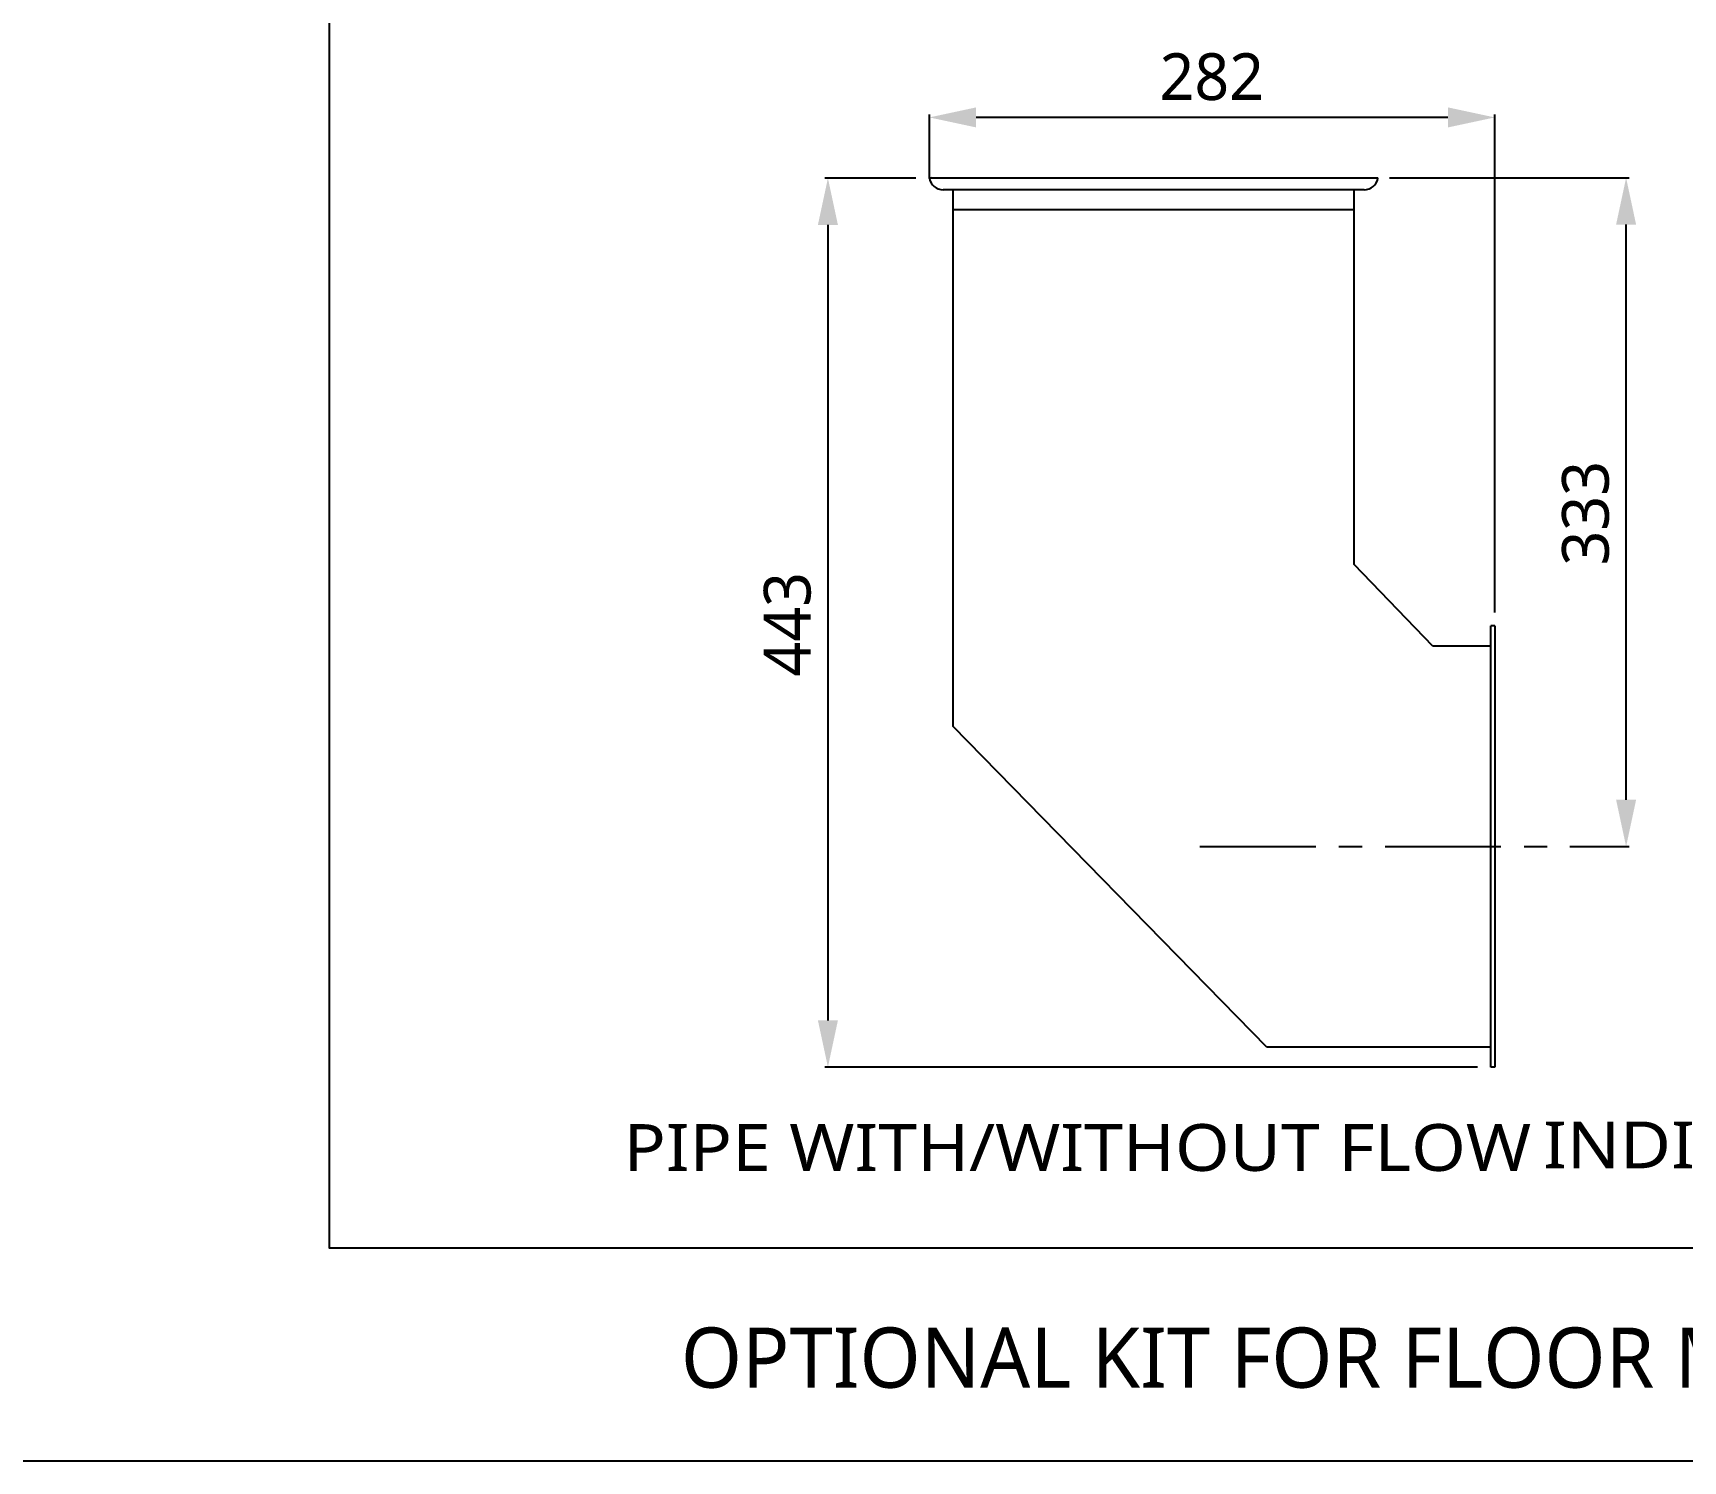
# Model space of a CAD drawing. Header units: millimetres. Extents: x 0 to 2800, y 0 to 1980.
# Drawn here: x 1325 to 2148, y 0 to 712 of the extents above; entities that cross this region are included whole.
import ezdxf
from ezdxf.enums import TextEntityAlignment as Align

# ---------------------------------------------------------------- set-up
doc = ezdxf.new("R2010")
doc.units = ezdxf.units.MM
doc.header["$LTSCALE"] = 154
doc.header["$PDMODE"] = 3
doc.header["$PDSIZE"] = 8
doc.linetypes.add('CENTER', pattern=[0.6, 0.375, -0.075, 0.075, -0.075])
doc.layers.get('0').update_dxf_attribs({"linetype": 'CONTINUOUS'})
doc.layers.get('Defpoints').update_dxf_attribs({"linetype": 'CONTINUOUS'})
doc.layers.add('DEFAULT_1', color=7, linetype='CENTER')
doc.styles.get("Standard").update_dxf_attribs({"font": 'msyh.ttc'})
doc.dimstyles.new('DIMSTYLE_2', dxfattribs={"dimtxt": 23.333333, "dimasz": 23.333333, "dimexe": 1.5, "dimexo": 1, "dimgap": 0.875, "dimtad": 1, "dimdec": 0, "dimdsep": 46, "dimtxsty": 'Standard', "dimblk": '_FILLED', "dimblk1": '_FILLED', "dimblk2": '_FILLED', "dimcen": 0.09, "dimazin": 2, "dimtp": 0.01, "dimtm": 0.01, "dimtfac": 1, "dimtdec": 0, "dimtofl": 0, "dimtmove": 0, "dimatfit": 3, "dimldrblk": '_FILLED', "dimfxl": 1, "dimtolj": 1, "dimarcsym": 0})

# ---------------------------------------------------------------- blocks, each defined once
blk = doc.blocks.new('_FILLED')
at = {"color": 0, "linetype": 'ByBlock'}
blk.add_solid([(0, 0), (-1, 0.214), (-1, -0.214)], dxfattribs=at)
blk = doc.blocks.new('*D163')
at = {"color": 0, "linetype": 'Continuous', "lineweight": -2}
for p, q in [((2001.37, 639.88), (2120.97, 639.88)), ((2119.47, 329.74), (2119.47, 616.55)), ((2091.43, 306.41), (2120.97, 306.41))]:
    blk.add_line(p, q, dxfattribs=at)
at = {"layer": 'Defpoints', "color": 0}
for p in [(2000.37, 639.88), (2119.47, 639.88), (2090.43, 306.41)]:
    blk.add_point(p, dxfattribs=at)
at = {"color": 0, "linetype": 'ByBlock', "lineweight": -2, "xscale": 23.3333333333, "yscale": 23.3333333333, "zscale": 23.3333333333}
for p, rotation in [((2119.47, 639.88), 90), ((2119.47, 306.41), 270)]:
    blk.add_blockref('_FILLED', p, dxfattribs=dict(at, rotation=rotation))
at = {"color": 0, "insert": (2087.49, 472.62), "char_height": 23.333, "attachment_point": 2, "rotation": 90, "line_spacing_factor": 0.9}
blk.add_mtext('\\A1;333', dxfattribs=at)
blk = doc.blocks.new('*D164')
at = {"color": 0, "linetype": 'Continuous', "lineweight": -2}
for p, q in [((1771.88, 639.5), (1771.88, 671.5)), ((2030.59, 670), (1795.22, 670)), ((2053.93, 423.07), (2053.93, 671.5))]:
    blk.add_line(p, q, dxfattribs=at)
at = {"layer": 'Defpoints', "color": 0}
for p in [(1771.88, 670), (1771.88, 638.5), (2053.93, 422.07)]:
    blk.add_point(p, dxfattribs=at)
at = {"color": 0, "linetype": 'ByBlock', "lineweight": -2, "xscale": 23.3333333333, "yscale": 23.3333333333, "zscale": 23.3333333333, "rotation": 180}
blk.add_blockref('_FILLED', (1771.88, 670), dxfattribs=at)
at = {"color": 0, "linetype": 'ByBlock', "lineweight": -2, "xscale": 23.3333333333, "yscale": 23.3333333333, "zscale": 23.3333333333}
blk.add_blockref('_FILLED', (2053.93, 670), dxfattribs=at)
at = {"color": 0, "insert": (1912.79, 701.99), "char_height": 23.333, "attachment_point": 2, "line_spacing_factor": 0.9}
blk.add_mtext('\\A1;282', dxfattribs=at)
blk = doc.blocks.new('*D165')
at = {"color": 0, "linetype": 'Continuous', "lineweight": -2}
for p, q in [((1765.22, 639.72), (1719.78, 639.72)), ((1721.28, 616.38), (1721.28, 219.74)), ((2045.26, 196.41), (1719.78, 196.41))]:
    blk.add_line(p, q, dxfattribs=at)
at = {"layer": 'Defpoints', "color": 0}
for p in [(1766.22, 639.72), (1721.28, 196.41), (2046.26, 196.41)]:
    blk.add_point(p, dxfattribs=at)
at = {"color": 0, "linetype": 'ByBlock', "lineweight": -2, "xscale": 23.3333333333, "yscale": 23.3333333333, "zscale": 23.3333333333}
for p, rotation in [((1721.28, 639.72), 89.99999999999997), ((1721.28, 196.41), 269.9999999999999)]:
    blk.add_blockref('_FILLED', p, dxfattribs=dict(at, rotation=rotation))
at = {"color": 0, "insert": (1689.29, 417.22), "char_height": 23.333, "attachment_point": 2, "rotation": 90, "line_spacing_factor": 0.9}
blk.add_mtext('\\A1;443', dxfattribs=at)

msp = doc.modelspace()

# ---------------------------------------------------------------- linework, layer by layer
at = {"linetype": 'Continuous'}
for p, q in [((1772.8702, 639.88297), (1771.88419, 639.71631)), ((1995.68838, 639.71631), (1771.88419, 639.71631)), ((1772.8702, 639.88297), (1994.70236, 639.88297)), ((1988.78628, 633.88297), (1778.78628, 633.88297)), ((1783.78628, 506.78297), (1783.78628, 633.88297)), ((1983.78628, 447.08822), (1983.78628, 633.88297)), ((1994.70236, 639.88297), (1995.68838, 639.71631)), ((1983.78628, 623.88297), (1783.78628, 623.88297)), ((1783.78628, 366.28297), (1783.78628, 500.98297)), ((2023.07278, 406.40585), (1983.78628, 447.08822)), ((2053.92793, 416.40585), (2051.92793, 416.40585)), ((2051.92793, 196.40585), (2051.92793, 416.40585)), ((2053.92793, 416.40585), (2053.92793, 196.40585)), ((2051.42793, 406.40585), (2023.07278, 406.40585)), ((1940.22268, 206.40585), (1783.78628, 366.28297)), ((2051.42793, 206.40585), (1940.22268, 206.40585)), ((2053.92793, 196.40585), (2051.92793, 196.40585)), ((0, 0), (2800, 0))]:
    msp.add_line(p, q, dxfattribs=at)
msp.add_lwpolyline([(1472.55821, 1262.74778), (2565.67544, 1262.74778), (2565.67544, 106.14533), (1472.55821, 106.14533)], close=True)
for centre, radius, start, end in [((1778.78628, 640.88297), 7, 189.59406823, 270), ((1988.78628, 640.88297), 7, 270, 350.40593177), ((1683.81328, 503.88297), 100.01506, 358.33843971, 1.66156029), ((2051.42793, 406.90585), 0.5, 270, 0), ((2051.42793, 205.90585), 0.5, 0, 90)]:
    msp.add_arc(centre, radius, start, end, dxfattribs=at)
at = {"layer": 'DEFAULT_1', "linetype": 'CENTER'}
msp.add_line((1906.87532, 306.40585), (2084.76126, 306.40585), dxfattribs=at)

# ---------------------------------------------------------------- texts
at = {"linetype": 'Continuous'}
for s, width, p, p2 in [(' PIPE WITH/WITHOUT FLOW', 1.091939, (1610.2135, 144.64406), (2072.06823, 144.64406)), (' INDICATOR FOR AFU 300', 1.082355, (2069.01912, 145.94774), (2486.38617, 145.94774))]:
    msp.add_text(s, height=23.3333333, dxfattribs=dict(at, width=width)).set_placement(p, p2, align=Align.FIT)
at = {"insert": (1647.92756, 66.52305), "char_height": 30, "width": 881.5745672, "attachment_point": 1}
msp.add_mtext('OPTIONAL KIT FOR FLOOR MOUNTING', dxfattribs=at)

# ---------------------------------------------------------------- dimensions: what is measured, and where the dimension line sits
at = {"linetype": 'Continuous'}
for base, p1, p2, angle, picture, middle in [((1771.88419, 670.00033), (2053.92793, 422.07252), (1771.88419, 638.49826), 180, '*D164', (1912.79417, 670.00033)), ((1721.27838, 196.40585), (1766.21752, 639.71631), (2046.26126, 196.40585), 270, '*D165', (1721.27838, 417.22289)), ((2119.4737, 639.88297), (2090.42793, 306.40585), (2000.36903, 639.88297), 90, '*D163', (2119.4737, 472.62393))]:
    dim = msp.add_linear_dim(base=base, p1=p1, p2=p2, angle=angle, dimstyle='DIMSTYLE_2', dxfattribs=at)
    dim.commit()
    dim.dimension.update_dxf_attribs({"geometry": picture, "text_midpoint": middle, "dimtype": 160})

doc.saveas('drawing.dxf')
